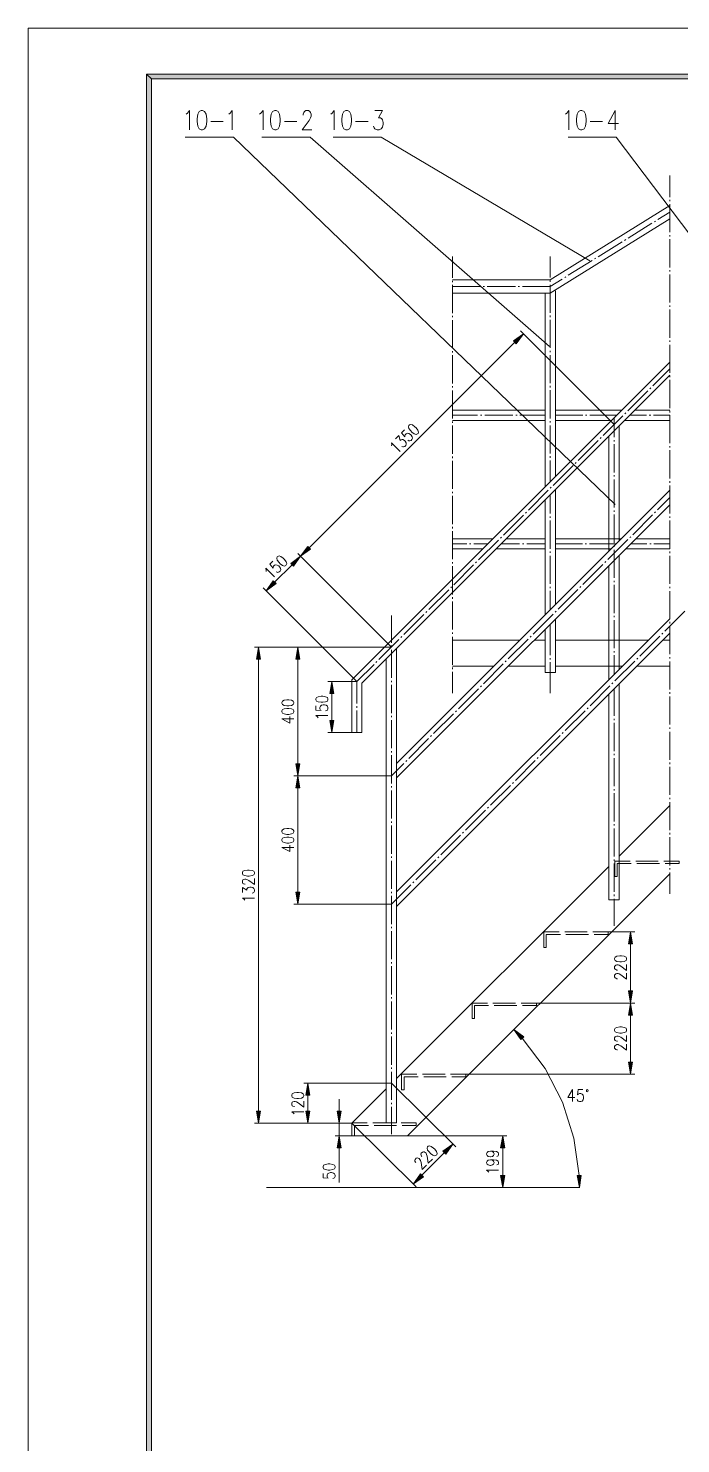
# Model space of a CAD drawing. Header units: millimetres. Extents: x 0 to 829, y 0 to 586.
# Drawn here: x 0 to 133.3, y 296.3 to 585.6 of the extents above; entities that cross this region are included whole.
import ezdxf

# ---------------------------------------------------------------- set-up
doc = ezdxf.new("R2010")
doc.units = ezdxf.units.MM

msp = doc.modelspace()

# ---------------------------------------------------------------- hatches: boundary and pattern name
h = msp.add_hatch(color=0)
h.dxf.hatch_style = 2
h.paths.add_polyline_path([(819.788528, 576.266028), (818.80075, 575.281778), (25.142472, 575.281778), (24.154694, 576.266028)])
h = msp.add_hatch(color=0)
h.dxf.hatch_style = 2
h.paths.add_polyline_path([(24.154694, 576.266028), (25.142472, 575.281778), (25.142472, 10.3505), (24.154694, 9.36625)])
h = msp.add_hatch(color=0)
h.dxf.hatch_style = 2
h.paths.add_polyline_path([(99.098806, 521.740694), (101.134333, 523.190611), (99.680889, 521.158611)])
h = msp.add_hatch(color=0)
h.dxf.hatch_style = 2
h.paths.add_polyline_path([(53.590472, 476.260583), (55.622472, 477.7105), (54.169028, 475.6785)])
h = msp.add_hatch(color=0)
h.dxf.hatch_style = 2
h.paths.add_polyline_path([(57.075917, 479.7425), (55.622472, 477.7105), (57.658, 479.163944)])
h = msp.add_hatch(color=0)
h.dxf.hatch_style = 2
h.paths.add_polyline_path([(50.030944, 472.701056), (48.5775, 470.669056), (50.6095, 472.1225)])
h = msp.add_hatch(color=0)
h.dxf.hatch_style = 2
h.paths.add_polyline_path([(46.601944, 456.702583), (47.014694, 459.1685), (47.423917, 456.702583)])
h = msp.add_hatch(color=0)
h.dxf.hatch_style = 2
h.paths.add_polyline_path([(54.652333, 456.702583), (55.061556, 459.1685), (55.470778, 456.702583)])
h = msp.add_hatch(color=0)
h.dxf.hatch_style = 2
h.paths.add_polyline_path([(61.609111, 449.661139), (62.018333, 452.127056), (62.431083, 449.661139)])
h = msp.add_hatch(color=0)
h.dxf.hatch_style = 2
h.paths.add_polyline_path([(61.609111, 444.147222), (62.018333, 441.684833), (62.431083, 444.147222)])
h = msp.add_hatch(color=0)
h.dxf.hatch_style = 2
h.paths.add_polyline_path([(54.652333, 435.32425), (55.061556, 432.858333), (55.470778, 435.32425)])
h = msp.add_hatch(color=0)
h.dxf.hatch_style = 2
h.paths.add_polyline_path([(54.652333, 430.392417), (55.061556, 432.858333), (55.470778, 430.392417)])
h = msp.add_hatch(color=0)
h.dxf.hatch_style = 2
h.paths.add_polyline_path([(54.652333, 409.052889), (55.061556, 406.586972), (55.470778, 409.052889)])
h = msp.add_hatch(color=0)
h.dxf.hatch_style = 2
h.paths.add_polyline_path([(122.625556, 398.476611), (123.038306, 400.942528), (123.447528, 398.476611)])
h = msp.add_hatch(color=0)
h.dxf.hatch_style = 2
h.paths.add_polyline_path([(122.625556, 388.866944), (123.038306, 386.401028), (123.447528, 388.866944)])
h = msp.add_hatch(color=0)
h.dxf.hatch_style = 2
h.paths.add_polyline_path([(122.625556, 383.938639), (123.038306, 386.401028), (123.447528, 383.938639)])
h = msp.add_hatch(color=0)
h.dxf.hatch_style = 2
h.paths.add_polyline_path([(100.605167, 378.932722), (99.208167, 381.007056), (101.201361, 379.497167)])
h = msp.add_hatch(color=0)
h.dxf.hatch_style = 2
h.paths.add_polyline_path([(122.625556, 374.325444), (123.038306, 371.859528), (123.447528, 374.325444)])
h = msp.add_hatch(color=0)
h.dxf.hatch_style = 2
h.paths.add_polyline_path([(56.684333, 367.541528), (57.097083, 370.007444), (57.506306, 367.541528)])
h = msp.add_hatch(color=0)
h.dxf.hatch_style = 2
h.paths.add_polyline_path([(46.601944, 364.320667), (47.014694, 361.858278), (47.423917, 364.320667)])
h = msp.add_hatch(color=0)
h.dxf.hatch_style = 2
h.paths.add_polyline_path([(56.684333, 364.320667), (57.097083, 361.858278), (57.506306, 364.320667)])
h = msp.add_hatch(color=0)
h.dxf.hatch_style = 2
h.paths.add_polyline_path([(63.076667, 364.320667), (63.489417, 361.858278), (63.898639, 364.320667)])
h = msp.add_hatch(color=0)
h.dxf.hatch_style = 2
h.paths.add_polyline_path([(63.076667, 356.792389), (63.489417, 359.254778), (63.898639, 356.792389)])
h = msp.add_hatch(color=0)
h.dxf.hatch_style = 2
h.paths.add_polyline_path([(96.484722, 356.792389), (96.897472, 359.254778), (97.306694, 356.792389)])
h = msp.add_hatch(color=0)
h.dxf.hatch_style = 2
h.paths.add_polyline_path([(84.701944, 356.118583), (86.726889, 357.582611), (85.287556, 355.540028)])
h = msp.add_hatch(color=0)
h.dxf.hatch_style = 2
h.paths.add_polyline_path([(80.115833, 351.4725), (78.6765, 349.433444), (80.697917, 350.897472)])
h = msp.add_hatch(color=0)
h.dxf.hatch_style = 2
h.paths.add_polyline_path([(96.484722, 351.137361), (96.897472, 348.671444), (97.306694, 351.137361)])
h = msp.add_hatch(color=0)
h.dxf.hatch_style = 2
h.paths.add_polyline_path([(112.938278, 351.147944), (112.596083, 348.671444), (112.116306, 351.12325)])

# ---------------------------------------------------------------- linework, layer by layer
at = {"color": 0, "lineweight": 0}
for points in [[(0, 0), (0, 585.632278), (829.154778, 585.632278), (829.154778, 0)], [(819.788528, 576.266028), (818.80075, 575.281778), (25.142472, 575.281778), (24.154694, 576.266028)], [(24.154694, 576.266028), (25.142472, 575.281778), (25.142472, 10.3505), (24.154694, 9.36625)], [(35.313056, 568.822417), (34.889722, 568.635444), (34.6075, 568.071), (34.466389, 567.132611), (34.466389, 566.568167), (34.6075, 565.629778), (34.889722, 565.068861), (35.313056, 564.878361), (35.595278, 564.878361), (36.018611, 565.068861), (36.297306, 565.629778), (36.438417, 566.568167), (36.438417, 567.132611), (36.297306, 568.071), (36.018611, 568.635444), (35.595278, 568.822417)], [(50.334333, 568.822417), (49.911, 568.635444), (49.632306, 568.071), (49.491194, 567.132611), (49.491194, 566.568167), (49.632306, 565.629778), (49.911, 565.068861), (50.334333, 564.878361), (50.616556, 564.878361), (51.039889, 565.068861), (51.322111, 565.629778), (51.463222, 566.568167), (51.463222, 567.132611), (51.322111, 568.071), (51.039889, 568.635444), (50.616556, 568.822417)], [(64.886417, 568.822417), (64.463083, 568.635444), (64.184389, 568.071), (64.043278, 567.132611), (64.043278, 566.568167), (64.184389, 565.629778), (64.463083, 565.068861), (64.886417, 564.878361), (65.168639, 564.878361), (65.591972, 565.068861), (65.874194, 565.629778), (66.015306, 566.568167), (66.015306, 567.132611), (65.874194, 568.071), (65.591972, 568.635444), (65.168639, 568.822417)], [(112.811278, 568.822417), (112.387944, 568.635444), (112.105722, 568.071), (111.964611, 567.132611), (111.964611, 566.568167), (112.105722, 565.629778), (112.387944, 565.068861), (112.811278, 564.878361), (113.0935, 564.878361), (113.516833, 565.068861), (113.795528, 565.629778), (113.936639, 566.568167), (113.936639, 567.132611), (113.795528, 568.071), (113.516833, 568.635444), (113.0935, 568.822417)], [(99.098806, 521.740694), (101.134333, 523.190611), (99.680889, 521.158611)], [(77.734583, 504.454583), (77.632278, 504.186472), (77.75575, 503.812528), (78.108528, 503.336278), (78.359, 503.085806), (78.83525, 502.733028), (79.209194, 502.609556), (79.477306, 502.711861), (79.604306, 502.835333), (79.706611, 503.106972), (79.583139, 503.480917), (79.230361, 503.957167), (78.979889, 504.207639), (78.503639, 504.560417), (78.129694, 504.683889), (77.861583, 504.581583)], [(50.835278, 477.572917), (50.732972, 477.301278), (50.856444, 476.930861), (51.209222, 476.451083), (51.456167, 476.204139), (51.935944, 475.851361), (52.306361, 475.724361), (52.578, 475.830194), (52.701472, 475.953667), (52.807306, 476.221778), (52.680306, 476.595722), (52.327528, 477.0755), (52.080583, 477.322444), (51.604333, 477.675222), (51.230389, 477.802222), (50.95875, 477.696389)], [(53.590472, 476.260583), (55.622472, 477.7105), (54.169028, 475.6785)], [(57.075917, 479.7425), (55.622472, 477.7105), (57.658, 479.163944)], [(50.030944, 472.701056), (48.5775, 470.669056), (50.6095, 472.1225)], [(46.601944, 456.702583), (47.014694, 459.1685), (47.423917, 456.702583)], [(54.652333, 456.702583), (55.061556, 459.1685), (55.470778, 456.702583)], [(61.609111, 449.661139), (62.018333, 452.127056), (62.431083, 449.661139)], [(58.733972, 448.401722), (58.850389, 448.137139), (59.203167, 447.96075), (59.788778, 447.872556), (60.141556, 447.872556), (60.727167, 447.96075), (61.079944, 448.137139), (61.199889, 448.401722), (61.199889, 448.578111), (61.079944, 448.842694), (60.727167, 449.019083), (60.141556, 449.107278), (59.788778, 449.107278), (59.203167, 449.019083), (58.850389, 448.842694), (58.733972, 448.578111)], [(51.773667, 447.685583), (51.893611, 447.421), (52.242861, 447.244611), (52.832, 447.156417), (53.184778, 447.156417), (53.770389, 447.244611), (54.123167, 447.421), (54.239583, 447.685583), (54.239583, 447.861972), (54.123167, 448.126556), (53.770389, 448.302944), (53.184778, 448.391139), (52.832, 448.391139), (52.242861, 448.302944), (51.893611, 448.126556), (51.773667, 447.861972)], [(51.773667, 445.925222), (51.893611, 445.660639), (52.242861, 445.48425), (52.832, 445.396056), (53.184778, 445.396056), (53.770389, 445.48425), (54.123167, 445.660639), (54.239583, 445.925222), (54.239583, 446.101611), (54.123167, 446.366194), (53.770389, 446.542583), (53.184778, 446.630778), (52.832, 446.630778), (52.242861, 446.542583), (51.893611, 446.366194), (51.773667, 446.101611)], [(61.609111, 444.147222), (62.018333, 441.684833), (62.431083, 444.147222)], [(54.652333, 435.32425), (55.061556, 432.858333), (55.470778, 435.32425)], [(54.652333, 430.392417), (55.061556, 432.858333), (55.470778, 430.392417)], [(51.773667, 421.396583), (51.893611, 421.132), (52.242861, 420.955611), (52.832, 420.867417), (53.184778, 420.867417), (53.770389, 420.955611), (54.123167, 421.132), (54.239583, 421.396583), (54.239583, 421.569444), (54.123167, 421.834028), (53.770389, 422.010417), (53.184778, 422.098611), (52.832, 422.098611), (52.242861, 422.010417), (51.893611, 421.834028), (51.773667, 421.569444)], [(51.773667, 419.636222), (51.893611, 419.371639), (52.242861, 419.19525), (52.832, 419.107056), (53.184778, 419.107056), (53.770389, 419.19525), (54.123167, 419.371639), (54.239583, 419.636222), (54.239583, 419.809083), (54.123167, 420.073667), (53.770389, 420.250056), (53.184778, 420.33825), (52.832, 420.33825), (52.242861, 420.250056), (51.893611, 420.073667), (51.773667, 419.809083)], [(43.726806, 412.891111), (43.843222, 412.626528), (44.196, 412.450139), (44.785139, 412.361944), (45.134389, 412.361944), (45.723528, 412.450139), (46.072778, 412.626528), (46.192722, 412.891111), (46.192722, 413.0675), (46.072778, 413.328556), (45.723528, 413.504944), (45.134389, 413.593139), (44.785139, 413.593139), (44.196, 413.504944), (43.843222, 413.328556), (43.726806, 413.0675)], [(54.652333, 409.052889), (55.061556, 406.586972), (55.470778, 409.052889)], [(122.625556, 398.476611), (123.038306, 400.942528), (123.447528, 398.476611)], [(119.750417, 395.343944), (119.866833, 395.079361), (120.219611, 394.9065), (120.80875, 394.818306), (121.158, 394.818306), (121.747139, 394.9065), (122.099917, 395.079361), (122.216333, 395.343944), (122.216333, 395.520333), (122.099917, 395.784917), (121.747139, 395.961306), (121.158, 396.0495), (120.80875, 396.0495), (120.219611, 395.961306), (119.866833, 395.784917), (119.750417, 395.520333)], [(122.625556, 388.866944), (123.038306, 386.401028), (123.447528, 388.866944)], [(122.625556, 383.938639), (123.038306, 386.401028), (123.447528, 383.938639)], [(100.605167, 378.932722), (99.208167, 381.007056), (101.201361, 379.497167)], [(119.750417, 380.802444), (119.866833, 380.541389), (120.219611, 380.365), (120.80875, 380.276806), (121.158, 380.276806), (121.747139, 380.365), (122.099917, 380.541389), (122.216333, 380.802444), (122.216333, 380.978833), (122.099917, 381.243417), (121.747139, 381.419806), (121.158, 381.508), (120.80875, 381.508), (120.219611, 381.419806), (119.866833, 381.243417), (119.750417, 380.978833)], [(122.625556, 374.325444), (123.038306, 371.859528), (123.447528, 374.325444)], [(53.809194, 367.428639), (53.925611, 367.164056), (54.278389, 366.987667), (54.864, 366.899472), (55.216778, 366.899472), (55.805917, 366.987667), (56.155167, 367.164056), (56.275111, 367.428639), (56.275111, 367.605028), (56.155167, 367.869611), (55.805917, 368.046), (55.216778, 368.134194), (54.864, 368.134194), (54.278389, 368.046), (53.925611, 367.869611), (53.809194, 367.605028)], [(56.684333, 367.541528), (57.097083, 370.007444), (57.506306, 367.541528)], [(114.370556, 368.486972), (114.317639, 368.652778), (114.183583, 368.723333), (114.053056, 368.652778), (113.996611, 368.486972), (114.053056, 368.321167), (114.183583, 368.254139), (114.317639, 368.321167)], [(46.601944, 364.320667), (47.014694, 361.858278), (47.423917, 364.320667)], [(56.684333, 364.320667), (57.097083, 361.858278), (57.506306, 364.320667)], [(63.076667, 364.320667), (63.489417, 361.858278), (63.898639, 364.320667)], [(63.076667, 356.792389), (63.489417, 359.254778), (63.898639, 356.792389)], [(96.484722, 356.792389), (96.897472, 359.254778), (97.306694, 356.792389)], [(81.537528, 357.007583), (81.43875, 356.735944), (81.562222, 356.362), (81.918528, 355.889278), (82.169, 355.642333), (82.648778, 355.289556), (83.022722, 355.169611), (83.290833, 355.275444), (83.417833, 355.398917), (83.520139, 355.670556), (83.393139, 356.040972), (83.036833, 356.517222), (82.786361, 356.764167), (82.306583, 357.113417), (81.932639, 357.236889), (81.664528, 357.131056)], [(84.701944, 356.118583), (86.726889, 357.582611), (85.287556, 355.540028)], [(60.201528, 352.798944), (60.321472, 352.537889), (60.670722, 352.3615), (61.259861, 352.273306), (61.612639, 352.273306), (62.19825, 352.3615), (62.551028, 352.537889), (62.667444, 352.798944), (62.667444, 352.975333), (62.551028, 353.239917), (62.19825, 353.416306), (61.612639, 353.5045), (61.259861, 353.5045), (60.670722, 353.416306), (60.321472, 353.239917), (60.201528, 352.975333)], [(80.115833, 351.4725), (78.6765, 349.433444), (80.697917, 350.897472)], [(96.484722, 351.137361), (96.897472, 348.671444), (97.306694, 351.137361)], [(112.938278, 351.147944), (112.596083, 348.671444), (112.116306, 351.12325)]]:
    msp.add_lwpolyline(points, close=True, dxfattribs=at)
for points in [[(32.215667, 568.071), (32.494361, 568.257972), (32.917694, 568.822417), (32.917694, 564.878361)], [(40.946917, 568.071), (41.229139, 568.257972), (41.648944, 568.822417), (41.648944, 564.878361)], [(47.236944, 568.071), (47.519167, 568.257972), (47.9425, 568.822417), (47.9425, 564.878361)], [(56.109306, 567.884028), (56.109306, 568.071), (56.250417, 568.448472), (56.391528, 568.635444), (56.67375, 568.822417), (57.238194, 568.822417), (57.516889, 568.635444), (57.658, 568.448472), (57.799111, 568.071), (57.799111, 567.697056), (57.658, 567.319583), (57.375778, 566.758667), (55.968194, 564.878361), (57.940222, 564.878361)], [(61.789028, 568.071), (62.07125, 568.257972), (62.494583, 568.822417), (62.494583, 564.878361)], [(70.8025, 568.822417), (72.351194, 568.822417), (71.508056, 567.319583), (71.927861, 567.319583), (72.210083, 567.132611), (72.351194, 566.945639), (72.492306, 566.381194), (72.492306, 566.00725), (72.351194, 565.442806), (72.068972, 565.068861), (71.649167, 564.878361), (71.225833, 564.878361), (70.8025, 565.068861), (70.661389, 565.255833), (70.520278, 565.629778)], [(109.713889, 568.071), (109.992583, 568.257972), (110.415917, 568.822417), (110.415917, 564.878361)], [(119.852722, 568.822417), (118.445139, 566.194222), (120.558278, 566.194222)], [(119.852722, 568.822417), (119.852722, 564.878361)], [(37.285083, 566.568167), (39.818028, 566.568167)], [(52.306361, 566.568167), (54.842833, 566.568167)], [(66.858444, 566.568167), (69.394917, 566.568167)], [(114.783306, 566.568167), (117.319778, 566.568167)], [(41.899417, 563.361417), (32.039278, 563.361417)], [(41.899417, 563.361417), (119.866833, 488.28325)], [(57.555694, 563.361417), (47.695556, 563.361417)], [(57.555694, 563.361417), (106.45775, 520.580056)], [(72.107778, 563.361417), (62.247639, 563.361417)], [(72.107778, 563.361417), (114.698639, 538.091944)], [(120.103194, 563.361417), (110.243056, 563.361417)], [(120.103194, 563.361417), (175.591611, 489.976583)], [(131.071056, 555.522694), (131.071056, 551.137667)], [(131.071056, 550.562639), (131.071056, 550.273361)], [(131.071056, 549.698333), (131.071056, 543.948056)], [(131.071056, 549.409056), (106.630611, 534.218444)], [(131.071056, 548.061444), (128.615722, 546.533917)], [(131.071056, 546.713833), (106.630611, 531.491472)], [(127.395111, 545.775444), (122.512667, 542.738028)], [(128.128889, 546.230528), (127.881944, 546.078833)], [(121.292056, 541.979556), (116.409611, 538.938611)], [(122.022306, 542.434639), (121.778889, 542.282944)], [(131.071056, 543.373028), (131.071056, 543.08375)], [(131.071056, 542.508722), (131.071056, 536.758444)], [(86.621056, 538.995056), (86.621056, 534.613556)], [(106.630611, 538.995056), (106.630611, 534.666472)], [(115.189, 538.180139), (110.303028, 535.142722)], [(115.91925, 538.635222), (115.675833, 538.483528)], [(131.071056, 536.183417), (131.071056, 535.894139)], [(131.071056, 535.319111), (131.071056, 529.568833)], [(106.630611, 534.207861), (86.621056, 534.207861)], [(86.621056, 534.038528), (86.621056, 533.74925)], [(86.621056, 533.174222), (86.621056, 527.423944)], [(92.311361, 532.839083), (86.621056, 532.839083)], [(93.175667, 532.839083), (92.886389, 532.839083)], [(99.500972, 532.839083), (93.750694, 532.839083)], [(100.365278, 532.839083), (100.076, 532.839083)], [(106.630611, 532.839083), (100.940306, 532.839083)], [(109.082417, 534.380722), (106.630611, 532.856722)], [(106.630611, 534.091444), (106.630611, 533.805694)], [(106.630611, 533.230667), (106.630611, 527.480389)], [(109.816194, 534.839333), (109.572778, 534.687639)], [(106.630611, 531.487944), (86.621056, 531.487944)], [(105.579333, 531.487944), (105.579333, 491.906278)], [(107.681889, 531.957139), (107.681889, 494.008833)], [(86.621056, 526.848917), (86.621056, 526.559639)], [(106.630611, 526.901833), (106.630611, 526.616083)], [(131.071056, 528.993806), (131.071056, 528.708056)], [(131.071056, 528.133028), (131.071056, 522.379222)], [(86.621056, 525.984611), (86.621056, 520.234333)], [(119.662222, 504.648611), (100.55225, 523.772694)], [(106.630611, 526.041056), (106.630611, 520.290778)], [(99.391611, 521.447889), (57.365194, 479.453222)], [(131.071056, 521.804194), (131.071056, 521.518444)], [(131.071056, 520.943417), (131.071056, 515.189611)], [(86.621056, 519.659306), (86.621056, 519.373556)], [(86.621056, 518.798528), (86.621056, 513.044722)], [(106.630611, 519.71575), (106.630611, 519.426472)], [(106.630611, 518.851444), (106.630611, 513.101167)], [(131.071056, 517.380361), (66.099972, 452.455139)], [(131.071056, 516.046861), (127.564444, 512.543778)], [(131.071056, 514.713361), (68.114333, 451.798972)], [(86.621056, 512.469694), (86.621056, 512.183944)], [(106.630611, 512.526139), (106.630611, 512.236861)], [(127.15875, 512.138083), (126.954139, 511.937)], [(131.071056, 514.614583), (131.071056, 514.328833)], [(131.071056, 513.753806), (131.071056, 508.003528)], [(86.621056, 511.608917), (86.621056, 505.858639)], [(106.630611, 511.661833), (106.630611, 505.911556)], [(126.548444, 511.527778), (122.480917, 507.463778)], [(105.579333, 507.601361), (86.621056, 507.601361)], [(91.785722, 506.550083), (86.621056, 506.550083)], [(92.650028, 506.550083), (92.36075, 506.550083)], [(98.975333, 506.550083), (93.225056, 506.550083)], [(99.839639, 506.550083), (99.550361, 506.550083)], [(105.579333, 506.550083), (100.414667, 506.550083)], [(121.281472, 507.601361), (107.681889, 507.601361)], [(113.238139, 506.550083), (107.681889, 506.550083)], [(114.098917, 506.550083), (113.813167, 506.550083)], [(120.230194, 506.550083), (114.673944, 506.550083)], [(121.461389, 506.447778), (117.393861, 502.38025)], [(122.071694, 507.058083), (121.870611, 506.853472)], [(126.266222, 506.550083), (122.900722, 506.550083)], [(131.071056, 507.601361), (123.952, 507.601361)], [(127.130528, 506.550083), (126.84125, 506.550083)], [(131.071056, 506.550083), (127.705556, 506.550083)], [(131.071056, 507.4285), (131.071056, 507.139222)], [(131.071056, 506.564194), (131.071056, 500.813917)], [(76.863222, 503.583222), (76.242333, 502.962333), (76.926722, 502.154472), (76.905556, 502.299111), (77.007861, 502.567222), (77.194833, 502.754194), (77.466472, 502.8565), (77.75575, 502.817694), (78.066194, 502.630722), (78.232, 502.464917), (78.418972, 502.150944), (78.461306, 501.861667), (78.359, 501.593556), (78.172028, 501.406583), (77.900389, 501.30075), (77.75575, 501.321917), (77.526444, 501.42775)], [(105.579333, 505.498806), (86.621056, 505.498806)], [(86.621056, 505.283611), (86.621056, 504.994333)], [(86.621056, 504.419306), (86.621056, 498.669028)], [(106.630611, 505.336528), (106.630611, 505.050778)], [(106.630611, 504.472222), (106.630611, 498.721944)], [(119.178917, 505.498806), (107.681889, 505.498806)], [(119.662222, 505.982111), (119.662222, 502.055694)], [(120.7135, 504.366389), (120.7135, 480.878444)], [(131.071056, 505.498806), (121.849444, 505.498806)], [(74.206806, 500.267111), (74.249139, 500.471722), (74.185639, 500.909167), (75.928361, 499.166444)], [(74.997028, 501.717028), (75.681417, 502.401417), (75.970694, 501.36425), (76.157667, 501.551222), (76.365806, 501.593556), (76.510444, 501.572389), (76.820889, 501.385417), (76.986694, 501.219611), (77.173667, 500.909167), (77.216, 500.616361), (77.113694, 500.34825), (76.926722, 500.161278), (76.655083, 500.058972), (76.510444, 500.076611), (76.281139, 500.182444)], [(116.377861, 501.36425), (112.310333, 497.30025)], [(116.988167, 501.974556), (116.783556, 501.773472)], [(118.610944, 502.263833), (118.610944, 478.775889)], [(119.662222, 501.477139), (119.662222, 501.191389)], [(119.662222, 500.616361), (119.662222, 494.866083)], [(86.621056, 498.094), (86.621056, 497.804722)], [(106.630611, 498.146917), (106.630611, 497.861167)], [(131.071056, 500.238889), (131.071056, 499.949611)], [(131.071056, 499.374583), (131.071056, 493.624306)], [(86.621056, 497.229694), (86.621056, 491.479417)], [(106.630611, 497.286139), (106.630611, 492.957556)], [(111.294333, 496.28425), (107.223278, 492.216722)], [(111.901111, 496.894556), (111.700028, 496.689944)], [(106.817583, 491.811028), (106.612972, 491.609944)], [(119.662222, 494.291056), (119.662222, 494.001778)], [(119.662222, 493.42675), (119.662222, 487.676472)], [(131.071056, 493.049278), (131.071056, 492.763528)], [(131.071056, 492.184972), (131.071056, 486.434694)], [(131.071056, 491.225417), (75.205167, 435.394806)], [(86.621056, 490.904389), (86.621056, 490.615111)], [(86.621056, 490.040083), (86.621056, 484.289806)], [(106.207278, 491.200722), (102.13975, 487.136722)], [(105.579333, 489.239278), (105.579333, 465.751333)], [(106.630611, 490.290556), (106.630611, 486.452333)], [(107.681889, 491.341833), (107.681889, 467.850361)], [(131.071056, 489.736694), (128.545167, 487.214333)], [(131.071056, 488.2515), (75.205167, 432.424417)], [(101.12375, 486.120722), (97.052694, 482.056722)], [(101.734056, 486.731028), (101.529444, 486.526417)], [(119.662222, 487.101444), (119.662222, 486.812167)], [(119.662222, 486.237139), (119.662222, 480.486861)], [(127.529167, 486.198333), (123.461639, 482.134333)], [(128.139472, 486.808639), (127.934861, 486.604028)], [(86.621056, 483.714778), (86.621056, 483.429028)], [(106.630611, 485.877306), (106.630611, 485.591556)], [(106.630611, 485.016528), (106.630611, 479.262722)], [(131.071056, 485.859667), (131.071056, 485.573917)], [(131.071056, 484.998889), (131.071056, 479.245083)], [(86.621056, 482.854), (86.621056, 477.100194)], [(94.974833, 481.308833), (86.621056, 481.308833)], [(89.552639, 480.257556), (86.621056, 480.257556)], [(90.416944, 480.257556), (90.127667, 480.257556)], [(93.923556, 480.257556), (90.991972, 480.257556)], [(96.036694, 481.037194), (91.969167, 476.973194)], [(96.647, 481.6475), (96.445917, 481.446417)], [(100.365278, 480.257556), (96.590556, 480.257556)], [(105.579333, 481.308833), (97.645361, 481.308833)], [(101.229583, 480.257556), (100.940306, 480.257556)], [(105.579333, 480.257556), (101.804611, 480.257556)], [(121.147417, 481.308833), (107.681889, 481.308833)], [(113.171111, 480.257556), (107.681889, 480.257556)], [(114.031889, 480.257556), (113.746139, 480.257556)], [(120.096139, 480.257556), (114.606917, 480.257556)], [(122.442111, 481.118333), (118.374583, 477.050806)], [(123.052417, 481.725111), (122.851333, 481.524028)], [(126.350889, 480.257556), (123.073583, 480.257556)], [(131.071056, 481.308833), (124.124861, 481.308833)], [(127.215194, 480.257556), (126.925917, 480.257556)], [(131.071056, 480.257556), (127.790222, 480.257556)], [(74.153889, 459.1685), (55.043917, 478.292583)], [(74.153889, 459.1685), (55.043917, 478.292583)], [(92.86875, 479.206278), (86.621056, 479.206278)], [(105.579333, 479.206278), (95.539278, 479.206278)], [(106.630611, 478.687694), (106.630611, 478.401944)], [(106.630611, 477.826917), (106.630611, 472.076639)], [(119.044861, 479.206278), (107.681889, 479.206278)], [(119.662222, 479.911833), (119.662222, 479.626083)], [(119.662222, 479.047528), (119.662222, 473.29725)], [(120.7135, 477.904528), (120.7135, 454.603556)], [(131.071056, 479.206278), (122.018778, 479.206278)], [(131.071056, 478.670056), (131.071056, 478.384306)], [(131.071056, 477.809278), (131.071056, 472.059)], [(48.552806, 474.627222), (48.595139, 474.835361), (48.531639, 475.269278), (50.274361, 473.526556)], [(49.963917, 476.701556), (49.3395, 476.080667), (50.023889, 475.269278), (50.00625, 475.413917), (50.108556, 475.685556), (50.295528, 475.872528), (50.563639, 475.974833), (50.856444, 475.9325), (51.166889, 475.745528), (51.332694, 475.579722), (51.519667, 475.269278), (51.562, 474.98), (51.456167, 474.708361), (51.269194, 474.521389), (51.001083, 474.419083), (50.856444, 474.44025), (50.627139, 474.542556)], [(53.87975, 475.967778), (50.320222, 472.411778)], [(86.621056, 476.525167), (86.621056, 476.239417)], [(86.621056, 475.664389), (86.621056, 469.910583)], [(90.953167, 475.957194), (86.885639, 471.893194)], [(91.563472, 476.5675), (91.358861, 476.362889)], [(117.358583, 476.034806), (113.291056, 471.970806)], [(117.968889, 476.645111), (117.764278, 476.4405)], [(118.610944, 475.801972), (118.610944, 452.501)], [(112.881833, 471.565111), (112.68075, 471.3605)], [(119.662222, 472.722222), (119.662222, 472.436472)], [(119.662222, 471.861444), (119.662222, 466.107639)], [(67.105389, 452.127056), (47.995417, 471.251139)], [(85.866111, 470.873667), (81.798583, 466.809667)], [(86.476417, 471.483972), (86.275333, 471.282889)], [(86.621056, 469.335556), (86.621056, 469.049806)], [(106.630611, 471.501611), (106.630611, 471.212333)], [(106.630611, 470.637306), (106.630611, 466.802611)], [(112.271528, 470.954806), (108.204, 466.887278)], [(131.071056, 471.483972), (131.071056, 471.194694)], [(131.071056, 470.619667), (131.071056, 464.869389)], [(80.782583, 465.793667), (76.715056, 461.729667)], [(81.392889, 466.403972), (81.188278, 466.199361)], [(86.621056, 468.474778), (86.621056, 462.7245)], [(107.188, 465.871278), (103.120472, 461.807278)], [(107.798306, 466.481583), (107.593694, 466.276972)], [(134.073194, 466.467472), (130.005667, 462.403472)], [(74.153889, 465.6455), (74.153889, 460.0575)], [(131.071056, 464.954056), (75.205167, 409.123444)], [(106.630611, 463.828694), (106.630611, 457.489278)], [(107.681889, 464.879972), (107.681889, 453.968556)], [(119.662222, 465.532611), (119.662222, 465.246861)], [(119.662222, 464.671833), (119.662222, 458.921556)], [(131.071056, 464.294361), (131.071056, 464.005083)], [(131.071056, 463.430056), (131.071056, 457.679778)], [(75.695528, 460.713667), (71.628, 456.646139)], [(131.071056, 461.980139), (75.205167, 406.149528)], [(76.305833, 461.320444), (76.10475, 461.119361)], [(86.621056, 462.149472), (86.621056, 461.860194)], [(86.621056, 461.285167), (86.621056, 455.534889)], [(100.365278, 460.540806), (86.621056, 460.540806)], [(102.104472, 460.791278), (98.033417, 456.72375)], [(102.714778, 461.401583), (102.510167, 461.196972)], [(105.579333, 460.540806), (103.339194, 460.540806)], [(105.579333, 462.777417), (105.579333, 453.968556)], [(126.654278, 460.540806), (107.681889, 460.540806)], [(128.989667, 461.383944), (124.922139, 457.319944)], [(129.599972, 461.99425), (129.395361, 461.793167)], [(131.071056, 460.540806), (129.631722, 460.540806)], [(74.153889, 459.1685), (46.192722, 459.1685)], [(74.153889, 459.1685), (54.239583, 459.1685)], [(74.153889, 459.482472), (74.153889, 459.196722)], [(74.153889, 458.621694), (74.153889, 452.867889)], [(75.205167, 458.886278), (75.205167, 361.925306)], [(119.662222, 458.346528), (119.662222, 458.05725)], [(119.662222, 457.482222), (119.662222, 453.552278)], [(131.071056, 457.10475), (131.071056, 456.815472)], [(47.014694, 456.702583), (47.014694, 364.320667)], [(55.061556, 456.702583), (55.061556, 435.32425)], [(70.612, 455.630139), (67.105389, 452.127056)], [(71.222306, 456.240444), (71.017694, 456.035833)], [(73.102611, 456.783722), (73.102611, 361.925306)], [(95.101833, 455.280889), (86.621056, 455.280889)], [(86.621056, 454.959861), (86.621056, 454.670583)], [(97.017417, 455.70775), (92.949889, 451.64375)], [(97.627722, 456.318056), (97.423111, 456.113444)], [(105.579333, 455.280889), (98.079278, 455.280889)], [(106.630611, 456.91425), (106.630611, 456.6285)], [(106.630611, 456.053472), (106.630611, 449.714056)], [(121.394361, 455.280889), (107.681889, 455.280889)], [(123.902611, 456.303944), (119.835083, 452.239944)], [(124.512917, 456.91425), (124.311833, 456.709639)], [(131.071056, 455.280889), (124.368278, 455.280889)], [(131.071056, 456.240444), (131.071056, 450.490167)], [(67.105389, 452.127056), (61.199889, 452.127056)], [(66.099972, 452.455139), (66.099972, 441.684833)], [(67.105389, 452.127056), (67.105389, 447.625611)], [(68.114333, 451.798972), (68.114333, 441.684833)], [(74.153889, 452.292861), (74.153889, 452.007111)], [(74.153889, 451.432083), (74.153889, 445.681806)], [(86.621056, 454.095556), (86.621056, 449.714056)], [(107.681889, 453.968556), (105.579333, 453.968556)], [(119.429389, 451.830722), (119.224778, 451.629639)], [(120.7135, 451.629639), (120.7135, 407.465389)], [(62.018333, 449.661139), (62.018333, 444.147222)], [(91.933889, 450.62775), (87.866361, 446.560222)], [(92.544194, 451.238056), (92.339583, 451.033444)], [(118.819083, 451.223944), (114.751556, 447.156417)], [(118.610944, 449.530611), (118.610944, 407.465389)], [(119.662222, 450.578361), (119.662222, 445.089139)], [(131.071056, 449.915139), (131.071056, 449.629389)], [(131.071056, 449.054361), (131.071056, 443.300556)], [(58.733972, 447.170528), (58.733972, 446.288583), (59.788778, 446.200389), (59.672361, 446.288583), (59.555944, 446.553167), (59.555944, 446.81775), (59.672361, 447.082333), (59.908722, 447.258722), (60.257972, 447.346917), (60.494333, 447.346917), (60.847111, 447.258722), (61.079944, 447.082333), (61.199889, 446.81775), (61.199889, 446.553167), (61.079944, 446.288583), (60.963528, 446.200389), (60.727167, 446.112194)], [(67.105389, 447.050583), (67.105389, 446.761306)], [(67.105389, 446.186278), (67.105389, 441.684833)], [(86.846833, 445.544222), (82.779306, 441.480222)], [(87.457139, 446.154528), (87.256056, 445.953444)], [(113.732028, 446.140417), (109.6645, 442.076417)], [(114.342333, 446.750722), (114.14125, 446.546111)], [(51.773667, 444.517639), (53.417611, 443.635694), (53.417611, 444.958611)], [(51.773667, 444.517639), (54.239583, 444.517639)], [(59.203167, 444.704611), (59.08675, 444.881), (58.733972, 445.145583), (61.199889, 445.145583)], [(74.153889, 445.106778), (74.153889, 444.8175)], [(74.153889, 444.242472), (74.153889, 438.492194)], [(119.662222, 444.514111), (119.662222, 444.224833)], [(119.662222, 443.649806), (119.662222, 437.899528)], [(131.071056, 442.725528), (131.071056, 442.439778)], [(67.105389, 441.684833), (61.199889, 441.684833)], [(66.099972, 441.684833), (68.114333, 441.684833)], [(81.763306, 440.464222), (77.695778, 436.396694)], [(82.373611, 441.074528), (82.169, 440.869917)], [(108.6485, 441.060417), (104.580972, 436.992889)], [(109.258806, 441.667194), (109.054194, 441.466111)], [(131.071056, 441.86475), (131.071056, 436.114472)], [(74.153889, 437.917167), (74.153889, 437.627889)], [(74.153889, 437.052861), (74.153889, 431.302583)], [(119.662222, 437.3245), (119.662222, 437.035222)], [(76.67625, 435.380694), (74.153889, 432.858333)], [(77.286556, 435.991), (77.085472, 435.789917)], [(103.561444, 435.976889), (99.493917, 431.912889)], [(104.17175, 436.587194), (103.970667, 436.382583)], [(119.662222, 436.460194), (119.662222, 430.709917)], [(131.071056, 435.539444), (131.071056, 435.250167)], [(131.071056, 434.675139), (131.071056, 428.924861)], [(74.153889, 432.858333), (54.239583, 432.858333)], [(74.153889, 432.858333), (54.239583, 432.858333)], [(99.088222, 431.503667), (98.883611, 431.302583)], [(55.061556, 430.392417), (55.061556, 409.052889)], [(74.153889, 430.727556), (74.153889, 430.438278)], [(74.153889, 429.86325), (74.153889, 424.112972)], [(98.477917, 430.896889), (94.410389, 426.829361)], [(119.662222, 430.134889), (119.662222, 429.845611)], [(119.662222, 429.270583), (119.662222, 423.520306)], [(131.071056, 428.349833), (131.071056, 428.060556)], [(93.394389, 425.813361), (89.323333, 421.749361)], [(94.004694, 426.423667), (93.800083, 426.219056)], [(131.071056, 426.7835), (120.7135, 416.436528)], [(131.071056, 427.485528), (131.071056, 421.73525)], [(74.153889, 423.537944), (74.153889, 423.252194)], [(74.153889, 422.677167), (74.153889, 416.923361)], [(119.662222, 422.945278), (119.662222, 422.659528)], [(88.307333, 420.733361), (84.239806, 416.665833)], [(88.917639, 421.343667), (88.716556, 421.139056)], [(119.662222, 422.0845), (119.662222, 416.330694)], [(131.071056, 421.160222), (131.071056, 420.870944)], [(131.071056, 420.295917), (131.071056, 414.545639)], [(51.773667, 418.225111), (53.417611, 417.346694), (53.417611, 418.666083)], [(51.773667, 418.225111), (54.239583, 418.225111)], [(74.153889, 416.348333), (74.153889, 416.062583)], [(74.153889, 415.487556), (74.153889, 409.73375)], [(118.610944, 414.333972), (75.205167, 370.956417)], [(83.223806, 415.649833), (79.156278, 411.585833)], [(83.834111, 416.260139), (83.6295, 416.055528)], [(119.662222, 415.755667), (119.662222, 415.469917)], [(119.662222, 414.894889), (119.662222, 409.144611)], [(119.79275, 415.427583), (119.79275, 412.252583)], [(122.918361, 415.427583), (119.79275, 415.427583)], [(120.311333, 412.252583), (120.311333, 414.912528)], [(120.311333, 414.912528), (123.175889, 414.912528)], [(128.668639, 415.427583), (124.068417, 415.427583)], [(124.325944, 414.912528), (128.926167, 414.912528)], [(132.940778, 415.427583), (129.818694, 415.427583)], [(130.076222, 414.912528), (132.940778, 414.912528)], [(131.071056, 413.970611), (131.071056, 413.684861)], [(132.940778, 414.912528), (132.940778, 415.427583)], [(44.312417, 410.689778), (44.196, 410.689778), (43.963167, 410.777972), (43.843222, 410.866167), (43.726806, 411.042556), (43.726806, 411.391806), (43.843222, 411.568194), (43.963167, 411.656389), (44.196, 411.744583), (44.432361, 411.744583), (44.665194, 411.656389), (45.017972, 411.48), (46.192722, 410.601583), (46.192722, 411.832778)], [(131.071056, 412.84525), (77.445306, 359.254778)], [(78.747056, 411.180139), (78.545972, 410.975528)], [(119.79275, 412.252583), (120.311333, 412.252583)], [(131.071056, 413.109833), (131.071056, 408.721278)], [(43.726806, 409.017611), (43.726806, 409.984222), (44.665194, 409.455056), (44.665194, 409.719639), (44.785139, 409.896028), (44.901556, 409.984222), (45.254333, 410.072417), (45.487167, 410.072417), (45.839944, 409.984222), (46.072778, 409.807833), (46.192722, 409.54325), (46.192722, 409.282194), (46.072778, 409.017611), (45.956361, 408.929417), (45.723528, 408.841222)], [(78.13675, 410.569833), (74.153889, 406.586972)], [(74.153889, 409.158722), (74.153889, 408.872972)], [(74.153889, 408.297944), (74.153889, 402.547667)], [(119.662222, 408.566056), (119.662222, 408.280306)], [(44.196, 407.433639), (44.079583, 407.6065), (43.726806, 407.871083), (46.192722, 407.871083)], [(74.153889, 406.586972), (54.239583, 406.586972)], [(118.610944, 407.465389), (120.7135, 407.465389)], [(119.662222, 407.705278), (119.662222, 402.212528)], [(74.153889, 401.972639), (74.153889, 401.683361)], [(74.153889, 401.108333), (74.153889, 395.358056)], [(105.297111, 400.942528), (105.297111, 397.764)], [(108.422722, 400.942528), (105.297111, 400.942528)], [(105.812167, 397.764), (105.812167, 400.427472)], [(105.812167, 400.427472), (108.68025, 400.427472)], [(114.173, 400.942528), (109.572778, 400.942528)], [(109.830306, 400.427472), (114.430528, 400.427472)], [(118.445139, 400.942528), (115.323056, 400.942528)], [(115.580583, 400.427472), (118.445139, 400.427472)], [(118.445139, 400.427472), (118.445139, 400.942528)], [(118.445139, 400.942528), (123.860278, 400.942528)], [(105.297111, 397.764), (105.812167, 397.764)], [(123.038306, 398.476611), (123.038306, 388.866944)], [(74.153889, 394.783028), (74.153889, 394.49375)], [(74.153889, 393.918722), (74.153889, 388.168444)], [(120.336028, 393.142611), (120.219611, 393.142611), (119.986778, 393.230806), (119.866833, 393.319), (119.750417, 393.495389), (119.750417, 393.848167), (119.866833, 394.024556), (119.986778, 394.11275), (120.219611, 394.200944), (120.455972, 394.200944), (120.688806, 394.11275), (121.041583, 393.936361), (122.216333, 393.054417), (122.216333, 394.289139)], [(120.336028, 391.38225), (120.219611, 391.38225), (119.986778, 391.470444), (119.866833, 391.558639), (119.750417, 391.735028), (119.750417, 392.087806), (119.866833, 392.264194), (119.986778, 392.352389), (120.219611, 392.440583), (120.455972, 392.440583), (120.688806, 392.352389), (121.041583, 392.176), (122.216333, 391.294056), (122.216333, 392.528778)], [(74.153889, 387.593417), (74.153889, 387.304139)], [(74.153889, 386.729111), (74.153889, 380.978833)], [(90.639194, 386.401028), (90.639194, 383.226028)], [(93.764806, 386.401028), (90.639194, 386.401028)], [(91.15425, 383.226028), (91.15425, 385.885972)], [(91.15425, 385.885972), (94.022333, 385.885972)], [(99.515083, 386.401028), (94.914861, 386.401028)], [(95.172389, 385.885972), (99.772611, 385.885972)], [(103.787222, 386.401028), (100.665139, 386.401028)], [(100.922667, 385.885972), (103.787222, 385.885972)], [(103.787222, 385.885972), (103.787222, 386.401028)], [(103.787222, 386.401028), (123.860278, 386.401028)], [(104.609194, 386.401028), (123.860278, 386.401028)], [(90.639194, 383.226028), (91.15425, 383.226028)], [(123.038306, 383.938639), (123.038306, 374.325444)], [(74.153889, 380.403806), (74.153889, 380.118056)], [(74.153889, 379.543028), (74.153889, 373.789222)], [(112.529056, 351.137361), (111.460139, 358.796167), (109.114167, 366.169222), (105.561694, 373.041333), (100.9015, 379.214944)], [(120.336028, 378.604639), (120.219611, 378.604639), (119.986778, 378.692833), (119.866833, 378.7775), (119.750417, 378.953889), (119.750417, 379.306667), (119.866833, 379.483056), (119.986778, 379.57125), (120.219611, 379.659444), (120.455972, 379.659444), (120.688806, 379.57125), (121.041583, 379.394861), (122.216333, 378.516444), (122.216333, 379.747639)], [(120.336028, 376.84075), (120.219611, 376.84075), (119.986778, 376.928944), (119.866833, 377.017139), (119.750417, 377.193528), (119.750417, 377.546306), (119.866833, 377.722694), (119.986778, 377.810889), (120.219611, 377.899083), (120.455972, 377.899083), (120.688806, 377.810889), (121.041583, 377.6345), (122.216333, 376.756083), (122.216333, 377.987278)], [(74.153889, 373.214194), (74.153889, 372.928444)], [(74.153889, 372.353417), (74.153889, 366.603139)], [(79.371472, 371.859528), (76.249389, 371.859528)], [(76.249389, 371.859528), (76.249389, 368.684528)], [(76.764444, 371.344472), (79.629, 371.344472)], [(76.764444, 368.684528), (76.764444, 371.344472)], [(85.12175, 371.859528), (80.521528, 371.859528)], [(80.779056, 371.344472), (85.379278, 371.344472)], [(89.397417, 371.859528), (86.271806, 371.859528)], [(86.529333, 371.344472), (89.397417, 371.344472)], [(89.397417, 371.859528), (123.860278, 371.859528)], [(89.397417, 371.344472), (89.397417, 371.859528)], [(74.153889, 370.007444), (56.275111, 370.007444)], [(57.097083, 367.541528), (57.097083, 364.320667)], [(73.102611, 368.853861), (66.099972, 361.858278)], [(74.153889, 370.007444), (87.3125, 357.004056)], [(76.249389, 368.684528), (76.764444, 368.684528)], [(111.181444, 368.723333), (110.239528, 367.079389), (111.650639, 367.079389)], [(111.181444, 368.723333), (111.181444, 366.257417)], [(113.245194, 368.723333), (112.306806, 368.723333), (112.211556, 367.665), (112.306806, 367.784944), (112.589028, 367.901361), (112.87125, 367.901361), (113.149944, 367.784944), (113.340444, 367.548583), (113.432167, 367.195806), (113.432167, 366.962972), (113.340444, 366.610194), (113.149944, 366.377361), (112.87125, 366.257417), (112.589028, 366.257417), (112.306806, 366.377361), (112.211556, 366.493778), (112.119833, 366.726611)], [(54.394806, 365.227306), (54.278389, 365.227306), (54.045556, 365.3155), (53.925611, 365.403694), (53.809194, 365.580083), (53.809194, 365.932861), (53.925611, 366.10925), (54.045556, 366.197444), (54.278389, 366.285639), (54.51475, 366.285639), (54.747583, 366.197444), (55.100361, 366.021056), (56.275111, 365.139111), (56.275111, 366.373833)], [(63.489417, 364.320667), (63.489417, 366.786583)], [(74.153889, 366.028111), (74.153889, 365.738833)], [(74.153889, 365.163806), (74.153889, 359.575806)], [(66.099972, 361.858278), (46.192722, 361.858278)], [(54.278389, 363.731528), (54.161972, 363.907917), (53.809194, 364.1725), (56.275111, 364.1725)], [(66.099972, 361.858278), (56.275111, 361.858278)], [(66.099972, 361.858278), (62.667444, 361.858278)], [(63.489417, 361.858278), (63.489417, 359.254778)], [(66.099972, 361.858278), (79.258583, 348.854889)], [(66.099972, 361.858278), (66.099972, 359.254778)], [(69.229111, 361.890028), (66.131722, 361.890028)], [(74.979389, 361.890028), (70.379167, 361.890028)], [(73.102611, 361.925306), (75.205167, 361.925306)], [(79.230361, 361.890028), (76.129444, 361.890028)], [(79.230361, 361.374972), (79.230361, 361.890028)], [(66.099972, 359.254778), (62.667444, 359.254778)], [(66.099972, 359.254778), (77.445306, 359.254778)], [(66.597389, 361.374972), (69.461944, 361.374972)], [(66.597389, 359.254778), (66.597389, 361.374972)], [(70.612, 361.374972), (75.212222, 361.374972)], [(76.362278, 361.374972), (79.230361, 361.374972)], [(77.445306, 359.254778), (97.719444, 359.254778)], [(63.489417, 356.792389), (63.489417, 349.690972)], [(80.408639, 355.0285), (80.3275, 355.109639), (80.221667, 355.338944), (80.2005, 355.483583), (80.239306, 355.691722), (80.48625, 355.942194), (80.694389, 355.984528), (80.839028, 355.963361), (81.068333, 355.861056), (81.234139, 355.698778), (81.339972, 355.469472), (81.466972, 355.095528), (81.682167, 353.645611), (82.55, 354.524028)], [(94.431556, 356.122111), (94.784333, 356.033917), (95.017167, 355.857528), (95.137111, 355.592944), (95.137111, 355.50475), (95.017167, 355.240167), (94.784333, 355.063778), (94.431556, 354.975583), (94.315139, 354.975583), (93.962361, 355.063778), (93.726, 355.240167), (93.609583, 355.50475), (93.609583, 355.592944), (93.726, 355.857528), (93.962361, 356.033917), (94.431556, 356.122111), (95.017167, 356.122111), (95.606306, 356.033917), (95.955556, 355.857528), (96.0755, 355.592944), (96.0755, 355.416556), (95.955556, 355.151972), (95.722722, 355.063778)], [(96.897472, 356.792389), (96.897472, 351.137361)], [(79.173917, 353.776139), (79.08925, 353.857278), (78.983417, 354.086583), (78.96225, 354.231222), (79.001056, 354.439361), (79.251528, 354.689833), (79.456139, 354.732167), (79.604306, 354.711), (79.830083, 354.608694), (79.999417, 354.446417), (80.10525, 354.217111), (80.228722, 353.843167), (80.447444, 352.39325), (81.31175, 353.271667)], [(80.408639, 351.18675), (84.99475, 355.829306)], [(94.431556, 354.36175), (94.784333, 354.273556), (95.017167, 354.097167), (95.137111, 353.832583), (95.137111, 353.744389), (95.017167, 353.479806), (94.784333, 353.303417), (94.431556, 353.215222), (94.315139, 353.215222), (93.962361, 353.303417), (93.726, 353.479806), (93.609583, 353.744389), (93.609583, 353.832583), (93.726, 354.097167), (93.962361, 354.273556), (94.431556, 354.36175), (95.017167, 354.36175), (95.606306, 354.273556), (95.955556, 354.097167), (96.0755, 353.832583), (96.0755, 353.656194), (95.955556, 353.391611), (95.722722, 353.303417)], [(60.201528, 351.56775), (60.201528, 350.689333), (61.259861, 350.601139), (61.139917, 350.689333), (61.0235, 350.950389), (61.0235, 351.214972), (61.139917, 351.479556), (61.376278, 351.655944), (61.729056, 351.744139), (61.961889, 351.744139), (62.314667, 351.655944), (62.551028, 351.479556), (62.667444, 351.214972), (62.667444, 350.950389), (62.551028, 350.689333), (62.431083, 350.601139), (62.19825, 350.512944)], [(94.078778, 351.807639), (93.962361, 351.984028), (93.609583, 352.248611), (96.0755, 352.248611)], [(112.663111, 348.671444), (48.619833, 348.671444)], [(112.596083, 348.671444), (96.0755, 348.671444)]]:
    msp.add_lwpolyline(points, dxfattribs=at)

doc.saveas('drawing.dxf')
